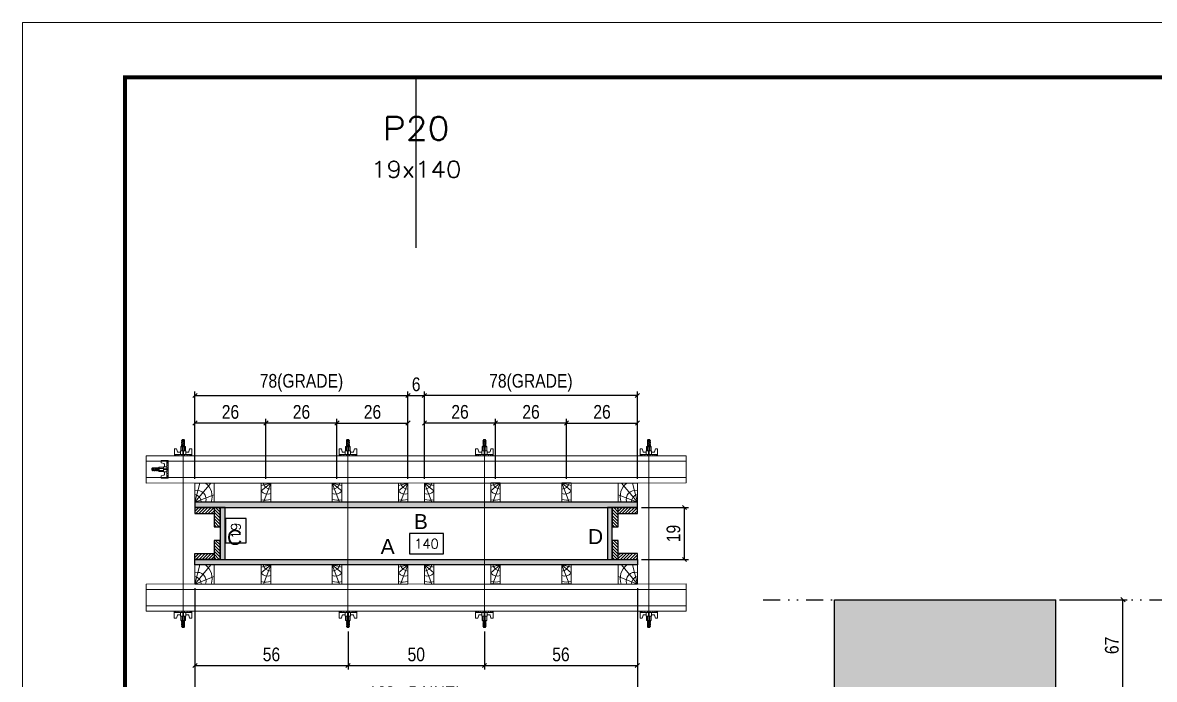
# Model space of a CAD drawing. Extents: x 14400 to 24104, y -21631 to 6985.
# Drawn here: x 16012 to 16841, y -388 to 93 of the extents above; entities that cross this region are included whole.
import ezdxf
from ezdxf.enums import TextEntityAlignment as Align

# ---------------------------------------------------------------- set-up
doc = ezdxf.new("R2010")
doc.units = 0
for name, pattern in [('DASHED', [0.75, 0.5, -0.25]), ('DIVIDE2', [0.625, 0.25, -0.125, 0, -0.125, 0, -0.125]), ('HIDDEN', [0.375, 0.25, -0.125])]:
    doc.linetypes.add(name, pattern=pattern)
for name, color, linetype in [('CHAPA', 1, 'Continuous'), ('COTA', 241, 'Continuous'), ('MEIO_PONT', 93, 'Continuous'), ('Nível', 160, 'Continuous'), ('SARRAFO', 251, 'Continuous'), ('Texto de Titulo', 7, 'Continuous'), ('Texto Qtd Sarr', 242, 'Continuous'), ('TEXTO_GERAL', 7, 'Continuous')]:
    doc.layers.add(name, color=color, linetype=linetype)
for name, color, linetype, lineweight in [('Folhas', 255, 'Continuous', 9), ('Hachura', 251, 'Continuous', 9), ('Madeira', 126, 'Continuous', 18), ('Perfil Metálico', 224, 'Continuous', 18), ('SARRAFO DE PRESSAO', 251, 'DASHED', 9), ('Texto Seção', 7, 'Continuous', 15)]:
    doc.layers.add(name, color=color, linetype=linetype, lineweight=lineweight)
doc.styles.add('ARIAL', font='arial.ttf')
doc.styles.add('COTA TECNICA', font='techl___.ttf', dxfattribs={"height": 10})
doc.styles.add('COTA TECNICA 2X', font='techl___.ttf', dxfattribs={"height": 10})
doc.styles.add('ROMANS', font='romans.shx')
doc.dimstyles.new('PAINEL', dxfattribs={"dimtxt": 10, "dimasz": 3, "dimexe": 3, "dimexo": 3, "dimgap": 3, "dimtad": 1, "dimdec": 1, "dimzin": 12, "dimdsep": 46, "dimtxsty": 'COTA TECNICA', "dimblk1": 'OBLIQUE', "dimblk2": 'OBLIQUE', "dimsah": 1, "dimcen": 0.9, "dimclrd": 4, "dimclre": 4, "dimclrt": 240, "dimadec": 1, "dimazin": 3, "dimtfac": 1, "dimtdec": 1, "dimtmove": 0, "dimatfit": 3, "dimfxl": 1, "dimtolj": 1, "dimtzin": 12, "dimarcsym": 0})
doc.dimstyles.new('SECAO PILAR', dxfattribs={"dimtxt": 10, "dimasz": 3, "dimexe": 3, "dimexo": 3, "dimgap": 3, "dimtad": 1, "dimdec": 1, "dimlfac": 0.5, "dimzin": 12, "dimdsep": 46, "dimtxsty": 'COTA TECNICA 2X', "dimblk1": 'OBLIQUE', "dimblk2": 'OBLIQUE', "dimsah": 1, "dimcen": 0.9, "dimclrd": 256, "dimclre": 256, "dimclrt": 256, "dimadec": 1, "dimazin": 3, "dimtfac": 1, "dimtdec": 1, "dimtmove": 0, "dimatfit": 3, "dimfxl": 1, "dimtolj": 1, "dimtzin": 12, "dimarcsym": 0})
doc.dimstyles.new('SECÇÃO 2', dxfattribs={"dimtxt": 7, "dimasz": 6, "dimexe": 0.18, "dimexo": 2, "dimgap": -4, "dimtad": 3, "dimdec": 1, "dimlfac": 0.5, "dimzin": 12, "dimdsep": 46, "dimtxsty": 'ROMANS', "dimblk": 'ARCHTICK', "dimcen": 0.09, "dimse1": 1, "dimse2": 1, "dimsd1": 1, "dimsd2": 1, "dimclrd": 180, "dimclre": 5, "dimclrt": 1, "dimadec": 0, "dimazin": 3, "dimtfac": 1, "dimtdec": 1, "dimtofl": 0, "dimtmove": 0, "dimatfit": 3, "dimldrblk": 'ARCHTICK', "dimfxl": 1, "dimtolj": 1, "dimtzin": 0, "dimarcsym": 0})
pattern_1 = [(225, (7014.2353, -23191.3835), (1.12253202, -1.12253202), [])]

# ---------------------------------------------------------------- blocks, each defined once
blk = doc.blocks.new('9999999999')
at = {"layer": 'Folhas'}
blk.add_lwpolyline([(98138.98, 34190.21), (99623.98, 34190.21), (99623.98, 35240.21), (98138.98, 35240.21)], close=True, dxfattribs=at)
at = {"layer": 'Folhas', "color": 30, "const_width": 3}
blk.add_lwpolyline([(98213.98, 34230.21), (99583.98, 34230.21), (99583.98, 35200.21), (98213.98, 35200.21)], close=True, dxfattribs=at)
blk = doc.blocks.new('*D1162')
at = {"layer": 'COTA', "color": 180, "lineweight": -2, "transparency": 16777216}
for p, q in [((16175.6, -269.9), (16160.6, -269.9)), ((16160.6, -269.9), (16160.6, -287.9)), ((16175.6, -287.9), (16175.6, -269.9)), ((16160.6, -287.9), (16175.6, -287.9))]:
    blk.add_line(p, q, dxfattribs=at)
at = {"layer": 'Defpoints', "color": 0, "transparency": 16777216}
for p in [(16177.51, -261.98), (16177.51, -299.98), (16179.6, -299.98)]:
    blk.add_point(p, dxfattribs=at)
at = {"layer": 'COTA', "color": 1, "transparency": 16777216, "insert": (16168.1, -278.9), "char_height": 7, "attachment_point": 5, "rotation": 90, "style": 'ROMANS'}
blk.add_mtext('\\A1;19', dxfattribs=at)
blk = doc.blocks.new('_ArchTick')
at = {"color": 0, "linetype": 'ByBlock', "const_width": 0.15}
blk.add_lwpolyline([(-0.5, -0.5), (0.5, 0.5)], dxfattribs=at)
blk = doc.blocks.new('*D1163')
at = {"layer": 'COTA', "color": 180, "lineweight": -2, "transparency": 16777216}
for p, q in [((16320.24, -280.98), (16295.24, -280.98)), ((16295.24, -280.98), (16295.24, -295.98)), ((16320.24, -295.98), (16320.24, -280.98)), ((16295.24, -295.98), (16320.24, -295.98))]:
    blk.add_line(p, q, dxfattribs=at)
at = {"layer": 'Defpoints', "color": 0, "transparency": 16777216}
for p in [(16160.19, -299.98), (16440.19, -299.98), (16440.19, -299.98)]:
    blk.add_point(p, dxfattribs=at)
at = {"layer": 'COTA', "color": 1, "transparency": 16777216, "insert": (16307.74, -288.48), "char_height": 7, "attachment_point": 5, "style": 'ROMANS'}
blk.add_mtext('\\A1;140', dxfattribs=at)
blk = doc.blocks.new('_Oblique')
at = {"color": 0, "linetype": 'ByBlock', "lineweight": -2}
blk.add_line((-0.5, -0.5), (0.5, 0.5), dxfattribs=at)
blk = doc.blocks.new('*D1164')
at = {"layer": 'COTA', "lineweight": -2, "transparency": 16777216}
for p, q in [((16138.19, -320.97), (16138.19, -409.14)), ((16462.19, -320.93), (16462.19, -409.14)), ((16138.19, -406.14), (16462.19, -406.14))]:
    blk.add_line(p, q, dxfattribs=at)
at = {"layer": 'Defpoints', "color": 0, "transparency": 16777216}
for p in [(16138.19, -317.97), (16462.19, -317.93), (16462.19, -406.14)]:
    blk.add_point(p, dxfattribs=at)
at = {"layer": 'COTA', "lineweight": -2, "transparency": 16777216, "xscale": 3, "yscale": 3, "zscale": 3, "rotation": 180}
blk.add_blockref('_Oblique', (16138.19, -406.14), dxfattribs=at)
at = {"layer": 'COTA', "lineweight": -2, "transparency": 16777216, "xscale": 3, "yscale": 3, "zscale": 3}
blk.add_blockref('_Oblique', (16462.19, -406.14), dxfattribs=at)
at = {"layer": 'COTA', "transparency": 16777216, "insert": (16300.19, -398.03), "char_height": 10, "attachment_point": 5, "style": 'COTA TECNICA 2X'}
blk.add_mtext('\\A1;162 - PAINEL', dxfattribs=at)
blk = doc.blocks.new('*D1165')
at = {"layer": 'COTA', "lineweight": -2, "transparency": 16777216}
for p, q in [((16138.19, -320.98), (16138.19, -380.71)), ((16250.26, -352.75), (16250.26, -380.71)), ((16138.19, -377.71), (16250.26, -377.71))]:
    blk.add_line(p, q, dxfattribs=at)
at = {"layer": 'Defpoints', "color": 0, "transparency": 16777216}
for p in [(16138.19, -317.98), (16250.26, -349.75), (16250.26, -377.71)]:
    blk.add_point(p, dxfattribs=at)
at = {"layer": 'COTA', "lineweight": -2, "transparency": 16777216, "xscale": 3, "yscale": 3, "zscale": 3, "rotation": 180}
blk.add_blockref('_Oblique', (16138.19, -377.71), dxfattribs=at)
at = {"layer": 'COTA', "lineweight": -2, "transparency": 16777216, "xscale": 3, "yscale": 3, "zscale": 3}
blk.add_blockref('_Oblique', (16250.26, -377.71), dxfattribs=at)
at = {"layer": 'COTA', "transparency": 16777216, "insert": (16194.22, -369.6), "char_height": 10, "attachment_point": 5, "style": 'COTA TECNICA 2X'}
blk.add_mtext('\\A1;56', dxfattribs=at)
blk = doc.blocks.new('*D1166')
at = {"layer": 'COTA', "lineweight": -2, "transparency": 16777216}
for p, q in [((16462.19, -320.98), (16462.19, -380.71)), ((16350.26, -352.75), (16350.26, -380.71)), ((16350.26, -377.71), (16462.19, -377.71))]:
    blk.add_line(p, q, dxfattribs=at)
at = {"layer": 'Defpoints', "color": 0, "transparency": 16777216}
for p in [(16462.19, -317.98), (16350.26, -349.75), (16462.19, -377.71)]:
    blk.add_point(p, dxfattribs=at)
at = {"layer": 'COTA', "lineweight": -2, "transparency": 16777216, "xscale": 3, "yscale": 3, "zscale": 3, "rotation": 180}
blk.add_blockref('_Oblique', (16350.26, -377.71), dxfattribs=at)
at = {"layer": 'COTA', "lineweight": -2, "transparency": 16777216, "xscale": 3, "yscale": 3, "zscale": 3}
blk.add_blockref('_Oblique', (16462.19, -377.71), dxfattribs=at)
at = {"layer": 'COTA', "transparency": 16777216, "insert": (16406.22, -369.6), "char_height": 10, "attachment_point": 5, "style": 'COTA TECNICA 2X'}
blk.add_mtext('\\A1;56', dxfattribs=at)
blk = doc.blocks.new('C')
at = {"layer": 'Hachura', "color": 0}
for p, q in [((0, 3.22), (0, -3.22)), ((0.45, 3.22), (0, 3.22)), ((0.46, 3.16), (0, 3.16)), ((0.46, 3.05), (0, 3.05)), ((0.46, 2.88), (0, 2.88)), ((0, 2.75), (0, -1.16)), ((0.46, 2.65), (0, 2.65)), ((0.46, 2.23), (0, 2.23)), ((0.46, 1.51), (0, 1.51)), ((0.39, 0.49), (0.17, 0.49)), ((0.45, -3.23), (0.45, 3.22)), ((0.45, 3.22), (2.58, 3.22)), ((1.74, 0.97), (0.45, 0.97)), ((1.45, 0.1), (0.45, 0.1)), ((1.35, 1.94), (1.35, 0.96)), ((2.58, 2.39), (1.47, 2.09)), ((1.74, -0.97), (1.74, 0.97)), ((1.74, 0.97), (1.74, 0.84)), ((1.74, 0.97), (1.74, 0.84)), ((1.74, 0.84), (3.35, 0.84)), ((3.35, 0.45), (1.74, 0.45)), ((2.58, 3.22), (2.58, 2.39)), ((3.32, 0.84), (3.32, -0.84)), ((3.35, 0.84), (3.35, -0.84)), ((3.68, 0.45), (3.35, 0.45)), ((3.84, -0.52), (3.35, 0.45)), ((3.35, 0.06), (3.67, -0.57)), ((3.68, 0.45), (4.16, -0.52)), ((3.72, 0.5), (4.25, -0.57)), ((4.37, -0.55), (3.83, 0.53)), ((4.15, 0.45), (3.93, 0.45)), ((4.42, -0.52), (3.93, 0.45)), ((4.15, 0.45), (4.26, 0.45)), ((4.26, 0.45), (4.74, -0.52)), ((4.3, 0.5), (4.83, -0.57)), ((4.95, -0.55), (4.41, 0.53)), ((4.51, 0.45), (4.84, 0.45)), ((5, -0.52), (4.51, 0.45)), ((4.84, 0.45), (5.32, -0.52)), ((4.88, 0.5), (5.41, -0.57)), ((5.53, -0.55), (4.99, 0.53)), ((5.58, -0.52), (5.09, 0.45)), ((5.42, 0.45), (5.09, 0.45)), ((5.58, -0.52), (5.09, 0.45)), ((5.42, 0.45), (5.74, -0.19)), ((5.46, 0.5), (5.74, -0.07)), ((5.74, 0.19), (5.57, 0.53)), ((5.74, 0.32), (5.68, 0.45)), ((5.68, 0.45), (5.74, 0.45)), ((5.74, 0.45), (5.9, 0.29)), ((5.74, 0.45), (5.74, -0.52)), ((5.9, -0.36), (5.9, 0.29)), ((0.45, 0), (0, 0)), ((0.46, -1.52), (0, -1.52)), ((0.46, -2.23), (0, -2.23)), ((0.46, -2.65), (0, -2.65)), ((0.46, -2.88), (0, -2.88)), ((0.46, -3.05), (0, -3.05)), ((0.46, -3.16), (0, -3.16)), ((0, -3.22), (2.57, -3.22)), ((0.08, -0.48), (0.29, -0.48)), ((0.29, -0.48), (0.4, -0.48)), ((0.45, 0), (0.45, -0.97)), ((0.45, -0.16), (1.45, -0.16)), ((0.45, -0.65), (0.45, -0.32)), ((0.45, -3.23), (0.45, -0.65)), ((0.45, -0.97), (1.74, -0.97)), ((1.35, -1.94), (1.35, -0.97)), ((2.58, -2.39), (1.47, -2.1)), ((3.35, -0.32), (1.74, -0.32)), ((3.35, -0.84), (1.74, -0.84)), ((2.58, -3.23), (2.58, -2.39)), ((3.35, -0.07), (3.58, -0.52)), ((3.35, -0.52), (3.58, -0.52)), ((3.84, -0.52), (4.16, -0.52)), ((4.42, -0.52), (4.74, -0.52)), ((4.63, -0.52), (4.74, -0.52)), ((5, -0.52), (5.32, -0.52)), ((5.58, -0.52), (5.74, -0.52)), ((5.74, -0.52), (5.9, -0.36)), ((5.74, -0.52), (5.74, -0.52))]:
    blk.add_line(p, q, dxfattribs=at)
for centre, radius, start, end in [((1.52, 1.94), 0.161, 104.7436, 180), ((1.44, -0.03), 0.129, 272.695, 87.305), ((3.81, 0.39), 0.143, 25.5688, 154.4312), ((4.39, 0.39), 0.143, 25.5688, 154.4312), ((4.97, 0.39), 0.143, 25.5688, 154.4312), ((5.55, 0.39), 0.143, 25.5688, 154.4312), ((0.17, -0.37), 0.174, 221.744, 317.8592), ((1.52, -1.94), 0.161, 180, 255.2564), ((3.71, -0.4), 0.174, 222.1408, 318.256), ((4.29, -0.4), 0.174, 222.1408, 318.256), ((4.87, -0.4), 0.174, 222.1408, 318.256), ((5.45, -0.4), 0.174, 222.1408, 318.256), ((5.61, -0.4), 0.174, 317.8592, 318.256)]:
    blk.add_arc(centre, radius, start, end, dxfattribs=at)
blk = doc.blocks.new('*D1167')
at = {"layer": 'COTA', "lineweight": -2, "transparency": 16777216}
for p, q in [((16250.26, -352.75), (16250.26, -380.71)), ((16350.26, -352.75), (16350.26, -380.71)), ((16250.26, -377.71), (16350.26, -377.71))]:
    blk.add_line(p, q, dxfattribs=at)
at = {"layer": 'Defpoints', "color": 0, "transparency": 16777216}
for p in [(16250.26, -349.75), (16350.26, -349.75), (16350.26, -377.71)]:
    blk.add_point(p, dxfattribs=at)
at = {"layer": 'COTA', "lineweight": -2, "transparency": 16777216, "xscale": 3, "yscale": 3, "zscale": 3, "rotation": 180}
blk.add_blockref('_Oblique', (16250.26, -377.71), dxfattribs=at)
at = {"layer": 'COTA', "lineweight": -2, "transparency": 16777216, "xscale": 3, "yscale": 3, "zscale": 3}
blk.add_blockref('_Oblique', (16350.26, -377.71), dxfattribs=at)
at = {"layer": 'COTA', "transparency": 16777216, "insert": (16300.26, -369.6), "char_height": 10, "attachment_point": 5, "style": 'COTA TECNICA 2X'}
blk.add_mtext('\\A1;50', dxfattribs=at)
blk = doc.blocks.new('*D1168')
at = {"layer": 'COTA', "lineweight": -2, "transparency": 16777216}
for p, q in [((16306.19, -240.98), (16306.19, -176.85)), ((16462.18, -179.85), (16306.19, -179.85)), ((16462.18, -240.98), (16462.18, -176.85))]:
    blk.add_line(p, q, dxfattribs=at)
at = {"layer": 'Defpoints', "color": 0, "transparency": 16777216}
for p in [(16306.19, -179.85), (16306.19, -243.98), (16462.18, -243.98)]:
    blk.add_point(p, dxfattribs=at)
at = {"layer": 'COTA', "lineweight": -2, "transparency": 16777216, "xscale": 3, "yscale": 3, "zscale": 3, "rotation": 180}
blk.add_blockref('_Oblique', (16306.19, -179.85), dxfattribs=at)
at = {"layer": 'COTA', "lineweight": -2, "transparency": 16777216, "xscale": 3, "yscale": 3, "zscale": 3}
blk.add_blockref('_Oblique', (16462.18, -179.85), dxfattribs=at)
at = {"layer": 'COTA', "transparency": 16777216, "insert": (16384.19, -170.63), "char_height": 10, "attachment_point": 5, "style": 'COTA TECNICA 2X'}
blk.add_mtext('\\A1;78(GRADE)', dxfattribs=at)
blk = doc.blocks.new('*D1169')
at = {"layer": 'COTA', "lineweight": -2, "transparency": 16777216}
for p, q in [((16465.19, -261.98), (16499.74, -261.98)), ((16496.74, -299.98), (16496.74, -261.98)), ((16465.19, -299.98), (16499.74, -299.98))]:
    blk.add_line(p, q, dxfattribs=at)
at = {"layer": 'Defpoints', "color": 0, "transparency": 16777216}
for p in [(16462.19, -261.98), (16496.74, -261.98), (16462.19, -299.98)]:
    blk.add_point(p, dxfattribs=at)
at = {"layer": 'COTA', "lineweight": -2, "transparency": 16777216, "xscale": 3, "yscale": 3, "zscale": 3}
for p, rotation in [((16496.74, -261.98), 90), ((16496.74, -299.98), 270)]:
    blk.add_blockref('_Oblique', p, dxfattribs=dict(at, rotation=rotation))
at = {"layer": 'COTA', "transparency": 16777216, "insert": (16488.65, -280.98), "char_height": 10, "attachment_point": 5, "rotation": 90, "style": 'COTA TECNICA 2X'}
blk.add_mtext('\\A1;19', dxfattribs=at)
blk = doc.blocks.new('PONTALETE')
at = {"layer": 'Madeira'}
for q in [(2.71, 7), (7, 5.76), (7, 1.74)]:
    blk.add_line((0, 0), q, dxfattribs=at)
blk.add_lwpolyline([(0, 0), (7, 0), (7, 7), (0, 7)], close=True, dxfattribs=at)
for centre, radius, start, end in [((2.04, 0.06), 6.23, 37.2818, 109.0913), ((1.09, 0.9), 3.19, 343.603, 109.9847), ((-0.21, -0.78), 3.09, 14.6322, 86.0383)]:
    blk.add_arc(centre, radius, start, end, dxfattribs=at)
blk = doc.blocks.new('titulo1')
at = {"layer": 'Defpoints', "color": 252, "linetype": 'HIDDEN', "ltscale": 2}
blk.add_line((0, 0), (0, 125), dxfattribs=at)
at = {"layer": 'Defpoints', "style": 'ROMANS', "oblique": 15}
blk.add_attdef('FOLHA', text='', height=10, dxfattribs=at).set_placement((0, 15.58), align=Align.MIDDLE_CENTER)
at = {"layer": 'Texto Qtd Sarr', "color": 3, "style": 'ROMANS', "oblique": 15}
for tag, height, p in [('TITULO', 17, (0, 71.45)), ('SEÇÃO', 12, (0, 41.55))]:
    blk.add_attdef(tag, text='', height=height, dxfattribs=at).set_placement(p, align=Align.MIDDLE_CENTER)
blk = doc.blocks.new('MEIO PONTALETE')
at = {"layer": 'Madeira'}
for q in [(2.71, 7), (3.5, 2.88), (3.5, 0.87)]:
    blk.add_line((0, 0), q, dxfattribs=at)
blk.add_lwpolyline([(0, 0), (3.5, 0), (3.5, 7), (0, 7)], close=True, dxfattribs=at)
for centre, radius, start, end in [((2.04, 0.06), 6.23, 76.4499, 109.0913), ((1.09, 0.9), 3.19, 40.9063, 109.9847), ((-0.21, -0.78), 3.09, 14.6322, 86.0383)]:
    blk.add_arc(centre, radius, start, end, dxfattribs=at)
blk = doc.blocks.new('*D1170')
at = {"layer": 'COTA', "lineweight": -2, "transparency": 16777216}
for p, q in [((16190.19, -240.98), (16190.19, -197.05)), ((16242.19, -240.98), (16242.19, -197.05)), ((16242.19, -200.05), (16190.19, -200.05))]:
    blk.add_line(p, q, dxfattribs=at)
at = {"layer": 'Defpoints', "color": 0, "transparency": 16777216}
for p in [(16190.19, -200.05), (16190.19, -243.98), (16242.19, -243.98)]:
    blk.add_point(p, dxfattribs=at)
at = {"layer": 'COTA', "lineweight": -2, "transparency": 16777216, "xscale": 3, "yscale": 3, "zscale": 3, "rotation": 180}
blk.add_blockref('_Oblique', (16190.19, -200.05), dxfattribs=at)
at = {"layer": 'COTA', "lineweight": -2, "transparency": 16777216, "xscale": 3, "yscale": 3, "zscale": 3}
blk.add_blockref('_Oblique', (16242.19, -200.05), dxfattribs=at)
at = {"layer": 'COTA', "transparency": 16777216, "insert": (16216.19, -191.95), "char_height": 10, "attachment_point": 5, "style": 'COTA TECNICA 2X'}
blk.add_mtext('\\A1;26', dxfattribs=at)
blk = doc.blocks.new('*D1171')
at = {"layer": 'COTA', "lineweight": -2, "transparency": 16777216}
for p, q in [((16138.19, -240.98), (16138.19, -197.05)), ((16190.19, -240.98), (16190.19, -197.05)), ((16190.19, -200.05), (16138.19, -200.05))]:
    blk.add_line(p, q, dxfattribs=at)
at = {"layer": 'Defpoints', "color": 0, "transparency": 16777216}
for p in [(16138.19, -200.05), (16138.19, -243.98), (16190.19, -243.98)]:
    blk.add_point(p, dxfattribs=at)
at = {"layer": 'COTA', "lineweight": -2, "transparency": 16777216, "xscale": 3, "yscale": 3, "zscale": 3, "rotation": 180}
blk.add_blockref('_Oblique', (16138.19, -200.05), dxfattribs=at)
at = {"layer": 'COTA', "lineweight": -2, "transparency": 16777216, "xscale": 3, "yscale": 3, "zscale": 3}
blk.add_blockref('_Oblique', (16190.19, -200.05), dxfattribs=at)
at = {"layer": 'COTA', "transparency": 16777216, "insert": (16164.19, -191.95), "char_height": 10, "attachment_point": 5, "style": 'COTA TECNICA 2X'}
blk.add_mtext('\\A1;26', dxfattribs=at)
blk = doc.blocks.new('*D1172')
at = {"layer": 'COTA', "lineweight": -2, "transparency": 16777216}
for p, q in [((16138.19, -240.98), (16138.19, -176.85)), ((16138.19, -179.85), (16294.19, -179.85)), ((16294.19, -240.98), (16294.19, -176.85))]:
    blk.add_line(p, q, dxfattribs=at)
at = {"layer": 'Defpoints', "color": 0, "transparency": 16777216}
for p in [(16294.19, -179.85), (16138.19, -243.98), (16294.19, -243.98)]:
    blk.add_point(p, dxfattribs=at)
at = {"layer": 'COTA', "lineweight": -2, "transparency": 16777216, "xscale": 3, "yscale": 3, "zscale": 3, "rotation": 180}
blk.add_blockref('_Oblique', (16138.19, -179.85), dxfattribs=at)
at = {"layer": 'COTA', "lineweight": -2, "transparency": 16777216, "xscale": 3, "yscale": 3, "zscale": 3}
blk.add_blockref('_Oblique', (16294.19, -179.85), dxfattribs=at)
at = {"layer": 'COTA', "transparency": 16777216, "insert": (16216.19, -170.63), "char_height": 10, "attachment_point": 5, "style": 'COTA TECNICA 2X'}
blk.add_mtext('\\A1;78(GRADE)', dxfattribs=at)
blk = doc.blocks.new('*D1175')
at = {"layer": 'COTA', "lineweight": -2, "transparency": 16777216}
for p, q in [((16294.19, -240.98), (16294.19, -176.85)), ((16294.19, -179.85), (16306.19, -179.85)), ((16306.19, -241), (16306.19, -176.85))]:
    blk.add_line(p, q, dxfattribs=at)
at = {"layer": 'Defpoints', "color": 0, "transparency": 16777216}
for p in [(16306.19, -179.85), (16294.19, -243.98), (16306.19, -244)]:
    blk.add_point(p, dxfattribs=at)
at = {"layer": 'COTA', "lineweight": -2, "transparency": 16777216, "xscale": 3, "yscale": 3, "zscale": 3, "rotation": 180}
blk.add_blockref('_Oblique', (16294.19, -179.85), dxfattribs=at)
at = {"layer": 'COTA', "lineweight": -2, "transparency": 16777216, "xscale": 3, "yscale": 3, "zscale": 3}
blk.add_blockref('_Oblique', (16306.19, -179.85), dxfattribs=at)
at = {"layer": 'COTA', "transparency": 16777216, "insert": (16300.19, -171.75), "char_height": 10, "attachment_point": 5, "style": 'COTA TECNICA 2X'}
blk.add_mtext('\\A1;6', dxfattribs=at)
blk = doc.blocks.new('*D1176')
at = {"layer": 'COTA', "lineweight": -2, "transparency": 16777216}
for p, q in [((16242.19, -240.98), (16242.19, -197.05)), ((16294.19, -241.01), (16294.19, -197.05)), ((16242.19, -200.05), (16294.19, -200.05))]:
    blk.add_line(p, q, dxfattribs=at)
at = {"layer": 'Defpoints', "color": 0, "transparency": 16777216}
for p in [(16294.19, -200.05), (16242.19, -243.98), (16294.19, -244.01)]:
    blk.add_point(p, dxfattribs=at)
at = {"layer": 'COTA', "lineweight": -2, "transparency": 16777216, "xscale": 3, "yscale": 3, "zscale": 3, "rotation": 180}
blk.add_blockref('_Oblique', (16242.19, -200.05), dxfattribs=at)
at = {"layer": 'COTA', "lineweight": -2, "transparency": 16777216, "xscale": 3, "yscale": 3, "zscale": 3}
blk.add_blockref('_Oblique', (16294.19, -200.05), dxfattribs=at)
at = {"layer": 'COTA', "transparency": 16777216, "insert": (16268.19, -191.95), "char_height": 10, "attachment_point": 5, "style": 'COTA TECNICA 2X'}
blk.add_mtext('\\A1;26', dxfattribs=at)
blk = doc.blocks.new('*D1173')
at = {"layer": 'COTA', "lineweight": -2, "transparency": 16777216}
for p, q in [((16358.3, -240.95), (16358.3, -197.02)), ((16410.3, -240.95), (16410.3, -197.02)), ((16410.3, -200.02), (16358.3, -200.02))]:
    blk.add_line(p, q, dxfattribs=at)
at = {"layer": 'Defpoints', "color": 0, "transparency": 16777216}
for p in [(16358.3, -200.02), (16358.3, -243.95), (16410.3, -243.95)]:
    blk.add_point(p, dxfattribs=at)
at = {"layer": 'COTA', "lineweight": -2, "transparency": 16777216, "xscale": 3, "yscale": 3, "zscale": 3, "rotation": 180}
blk.add_blockref('_Oblique', (16358.3, -200.02), dxfattribs=at)
at = {"layer": 'COTA', "lineweight": -2, "transparency": 16777216, "xscale": 3, "yscale": 3, "zscale": 3}
blk.add_blockref('_Oblique', (16410.3, -200.02), dxfattribs=at)
at = {"layer": 'COTA', "transparency": 16777216, "insert": (16384.3, -191.92), "char_height": 10, "attachment_point": 5, "style": 'COTA TECNICA 2X'}
blk.add_mtext('\\A1;26', dxfattribs=at)
blk = doc.blocks.new('*D1174')
at = {"layer": 'COTA', "lineweight": -2, "transparency": 16777216}
for p, q in [((16306.3, -240.95), (16306.3, -197.02)), ((16358.3, -240.95), (16358.3, -197.02)), ((16358.3, -200.02), (16306.3, -200.02))]:
    blk.add_line(p, q, dxfattribs=at)
at = {"layer": 'Defpoints', "color": 0, "transparency": 16777216}
for p in [(16306.3, -200.02), (16306.3, -243.95), (16358.3, -243.95)]:
    blk.add_point(p, dxfattribs=at)
at = {"layer": 'COTA', "lineweight": -2, "transparency": 16777216, "xscale": 3, "yscale": 3, "zscale": 3, "rotation": 180}
blk.add_blockref('_Oblique', (16306.3, -200.02), dxfattribs=at)
at = {"layer": 'COTA', "lineweight": -2, "transparency": 16777216, "xscale": 3, "yscale": 3, "zscale": 3}
blk.add_blockref('_Oblique', (16358.3, -200.02), dxfattribs=at)
at = {"layer": 'COTA', "transparency": 16777216, "insert": (16332.3, -191.92), "char_height": 10, "attachment_point": 5, "style": 'COTA TECNICA 2X'}
blk.add_mtext('\\A1;26', dxfattribs=at)
blk = doc.blocks.new('*D1177')
at = {"layer": 'COTA', "lineweight": -2, "transparency": 16777216}
for p, q in [((16410.3, -240.95), (16410.3, -197.02)), ((16462.3, -240.98), (16462.3, -197.02)), ((16410.3, -200.02), (16462.3, -200.02))]:
    blk.add_line(p, q, dxfattribs=at)
at = {"layer": 'Defpoints', "color": 0, "transparency": 16777216}
for p in [(16462.3, -200.02), (16410.3, -243.95), (16462.3, -243.98)]:
    blk.add_point(p, dxfattribs=at)
at = {"layer": 'COTA', "lineweight": -2, "transparency": 16777216, "xscale": 3, "yscale": 3, "zscale": 3, "rotation": 180}
blk.add_blockref('_Oblique', (16410.3, -200.02), dxfattribs=at)
at = {"layer": 'COTA', "lineweight": -2, "transparency": 16777216, "xscale": 3, "yscale": 3, "zscale": 3}
blk.add_blockref('_Oblique', (16462.3, -200.02), dxfattribs=at)
at = {"layer": 'COTA', "transparency": 16777216, "insert": (16436.3, -191.92), "char_height": 10, "attachment_point": 5, "style": 'COTA TECNICA 2X'}
blk.add_mtext('\\A1;26', dxfattribs=at)
blk = doc.blocks.new('*D2052')
at = {"layer": 'COTA', "color": 4, "lineweight": -2, "transparency": 16777216}
for p, q in [((16771.46, -329.44), (16820.82, -329.44)), ((16817.82, -396.44), (16817.82, -329.44)), ((16771.46, -396.44), (16820.82, -396.44))]:
    blk.add_line(p, q, dxfattribs=at)
at = {"layer": 'Defpoints', "color": 0, "transparency": 16777216}
for p in [(16768.46, -329.44), (16817.82, -329.44), (16768.46, -396.44)]:
    blk.add_point(p, dxfattribs=at)
at = {"layer": 'COTA', "color": 4, "lineweight": -2, "transparency": 16777216, "xscale": 3, "yscale": 3, "zscale": 3}
for p, rotation in [((16817.82, -329.44), 90), ((16817.82, -396.44), 270)]:
    blk.add_blockref('_Oblique', p, dxfattribs=dict(at, rotation=rotation))
at = {"layer": 'COTA', "color": 240, "transparency": 16777216, "insert": (16809.72, -362.94), "char_height": 10, "attachment_point": 5, "rotation": 90, "style": 'COTA TECNICA'}
blk.add_mtext('\\A1;67', dxfattribs=at)

msp = doc.modelspace()

# ---------------------------------------------------------------- hatches: boundary and pattern name
at = {"layer": 'COTA'}
h = msp.add_hatch(dxfattribs=at)
h.set_pattern_fill('AR-CONC', color=256, scale=0.03)
h.set_pattern_definition([(50, (1598.5, 0), (5.4655401, -0.4781726), [0.5715, -6.2865]), (355, (1598.5, 0), (-1.0573026, 5.7317054), [0.4572, -5.0292175]), (100.451445, (1598.9555, -0.04), (4.4082374, 5.2535326), [0.4857003, -5.3427073]), (46.1842, (1598.5, 1.524), (8.1323712, -1.2612698), [0.85725, -9.42975]), (96.63556, (1599.178, 1.419), (7.122124, 7.4227837), [0.7285507, -8.0140682]), (351.18415, (1598.5, 1.524), (7.122124, 7.4227837), [0.685799, -7.543792]), (21, (1599.262, 1.143), (4.5484317, -3.067956), [0.5715, -6.2865]), (326, (1599.262, 1.143), (1.8540609, 5.525639), [0.4572, -5.0292]), (71.451445, (1599.641, 0.8873), (6.4024926, 2.457683), [0.4857003, -5.3426981]), (37.5, (1598.5, 0), (0.0926581, 2.53665117), [0, -4.96824, 0, -5.1054, 0, -5.04825]), (7.5, (1598.5, 0), (2.00458988, 3.00541724), [0, -2.91084, 0, -4.85394, 0, -1.92405]), (327.5, (1596.8007, 0), (4.06771786, -0.17186232), [0, -1.905, 0, -5.9436, 0, -7.8867]), (317.5, (1596.0387, 0), (4.4438754, 0.7627947), [0, -2.4765, 0, -3.94716, 0, -5.6007])])
h.paths.add_polyline_path([(16768.46, -329.44), (16606.46, -329.44), (16606.46, -396.44), (16768.46, -396.44)])
at = {"layer": 'Hachura'}
h = msp.add_hatch(color=256, dxfattribs=at)
h.dxf.hatch_style = 1
h.paths.add_polyline_path([(16462.19, -261.98), (16462.19, -257.98), (16138.19, -257.98), (16138.19, -261.98)])
h = msp.add_hatch(dxfattribs=at)
h.set_pattern_fill('ANSI31', color=256, scale=0.5, angle=180, style=0)
h.set_pattern_definition(pattern_1)
h.paths.add_polyline_path([(16152.19, -261.98), (16152.19, -266.38), (16138.19, -266.38), (16138.19, -261.98)])
h = msp.add_hatch(dxfattribs=at)
h.set_pattern_fill('ANSI31', color=256, scale=0.5, angle=270, style=0)
h.set_pattern_definition([(315, (39047.9953, -9764.9272), (1.12253202, 1.12253202), [])])
h.paths.add_polyline_path([(16156.59, -275.98), (16152.19, -275.98), (16152.19, -261.98), (16156.59, -261.98)])
h = msp.add_hatch(color=256, dxfattribs=at)
h.dxf.hatch_style = 1
h.paths.add_polyline_path([(16156.59, -299.98), (16160.19, -299.98), (16160.19, -261.98), (16156.59, -261.98)])
h = msp.add_hatch(color=256, dxfattribs=at)
h.dxf.hatch_style = 1
h.paths.add_polyline_path([(16440.19, -299.98), (16443.79, -299.98), (16443.79, -261.98), (16440.19, -261.98)])
h = msp.add_hatch(dxfattribs=at)
h.set_pattern_fill('ANSI31', color=256, scale=0.5, angle=270, style=0)
h.set_pattern_definition([(315, (39339.5953, -9764.9272), (1.12253202, 1.12253202), [])])
h.paths.add_polyline_path([(16448.19, -275.98), (16443.79, -275.98), (16443.79, -261.98), (16448.19, -261.98)])
h = msp.add_hatch(dxfattribs=at)
h.set_pattern_fill('ANSI31', color=256, scale=0.5, angle=180, style=0)
h.set_pattern_definition([(225, (7324.2353, -23191.3835), (1.12253202, -1.12253202), [])])
h.paths.add_polyline_path([(16462.19, -261.98), (16462.19, -266.38), (16448.19, -266.38), (16448.19, -261.98)])
h = msp.add_hatch(dxfattribs=at)
h.set_pattern_fill('ANSI31', color=256, scale=0.5, angle=270, style=0)
h.set_pattern_definition([(315, (39047.9953, -9788.9272), (1.12253202, 1.12253202), [])])
h.paths.add_polyline_path([(16156.59, -299.98), (16152.19, -299.98), (16152.19, -285.98), (16156.59, -285.98)])
h = msp.add_hatch(dxfattribs=at)
h.set_pattern_fill('ANSI31', color=256, scale=0.5, angle=270, style=0)
h.set_pattern_definition([(315, (39339.5953, -9788.9272), (1.12253202, 1.12253202), [])])
h.paths.add_polyline_path([(16448.19, -299.98), (16443.79, -299.98), (16443.79, -285.98), (16448.19, -285.98)])
h = msp.add_hatch(dxfattribs=at)
h.set_pattern_fill('ANSI31', color=256, scale=0.5, angle=180, style=0)
h.set_pattern_definition(pattern_1)
h.paths.add_polyline_path([(16152.19, -299.98), (16152.19, -295.58), (16138.19, -295.58), (16138.19, -299.98)])
h = msp.add_hatch(dxfattribs=at)
h.set_pattern_fill('ANSI31', color=256, scale=0.5, angle=180, style=0)
h.set_pattern_definition([(225, (6959.2353, -23191.3835), (1.12253202, -1.12253202), [])])
h.paths.add_polyline_path([(16448.19, -299.98), (16448.19, -295.58), (16462.19, -295.58), (16462.19, -299.98)])
h = msp.add_hatch(color=256, dxfattribs=at)
h.dxf.hatch_style = 1
h.paths.add_polyline_path([(16462.19, -299.98), (16462.19, -303.98), (16138.19, -303.98), (16138.19, -299.98)])

# ---------------------------------------------------------------- linework, layer by layer
at = {"layer": 'CHAPA'}
for points in [[(16462.19, -261.98), (16462.19, -257.98), (16138.19, -257.98), (16138.19, -261.98)], [(16156.59, -299.98), (16160.19, -299.98), (16160.19, -261.98), (16156.59, -261.98)], [(16440.19, -299.98), (16443.79, -299.98), (16443.79, -261.98), (16440.19, -261.98)], [(16462.19, -299.98), (16462.19, -303.98), (16138.19, -303.98), (16138.19, -299.98)]]:
    msp.add_lwpolyline(points, close=True, dxfattribs=at)
at = {"layer": 'COTA'}
for p, q in [((16606.46, -396.44), (16606.46, -329.44)), ((16606.46, -329.44), (16768.46, -329.44)), ((16768.46, -329.44), (16768.46, -396.44))]:
    msp.add_line(p, q, dxfattribs=at)
at = {"layer": 'Hachura'}
for p, q in [((16129.5, -348.75), (16129.5, -217)), ((16250.19, -348.75), (16250.19, -217)), ((16350.19, -348.75), (16350.19, -217)), ((16470.58, -348.75), (16470.58, -217))]:
    msp.add_line(p, q, dxfattribs=at)
at = {"layer": 'Madeira'}
for points in [[(16294.19, -257.98), (16294.19, -243.98), (16138.19, -243.98), (16138.19, -257.98)], [(16306.19, -257.98), (16306.19, -243.98), (16462.19, -243.98), (16462.19, -257.98)], [(16294.19, -317.98), (16294.19, -303.98), (16138.19, -303.98), (16138.19, -317.98)], [(16306.19, -317.98), (16306.19, -303.98), (16462.19, -303.98), (16462.19, -317.98)]]:
    msp.add_lwpolyline(points, close=True, dxfattribs=at)
at = {"layer": 'Nível', "color": 4, "linetype": 'DIVIDE2', "ltscale": 50}
msp.add_line((16554.28, -329.44), (17456.97, -329.44), dxfattribs=at)
at = {"layer": 'Perfil Metálico'}
for p, q in [((16497.91, -228.04), (16102.47, -228.04)), ((16497.91, -240.04), (16102.47, -240.04)), ((16497.91, -321.98), (16102.47, -321.98)), ((16497.91, -333.98), (16102.47, -333.98))]:
    msp.add_line(p, q, dxfattribs=at)
for points in [[(16497.91, -243.97), (16497.91, -223.97), (16102.47, -224.04), (16102.47, -244.04)], [(16102.47, -317.98), (16102.47, -337.98), (16497.91, -337.92), (16497.91, -317.92)]]:
    msp.add_lwpolyline(points, close=True, dxfattribs=at)
at = {"layer": 'SARRAFO'}
for points in [[(16152.19, -261.98), (16138.19, -261.98), (16138.19, -266.38), (16152.19, -266.38)], [(16448.19, -266.38), (16462.19, -266.38), (16462.19, -261.98), (16448.19, -261.98)], [(16152.19, -299.98), (16138.19, -299.98), (16138.19, -295.58), (16152.19, -295.58)], [(16448.19, -299.98), (16462.19, -299.98), (16462.19, -295.58), (16448.19, -295.58)]]:
    msp.add_lwpolyline(points, dxfattribs=at)
for points in [[(16152.19, -261.98), (16152.19, -275.98), (16156.59, -275.98), (16156.59, -261.98)], [(16443.79, -261.98), (16443.79, -275.98), (16448.19, -275.98), (16448.19, -261.98)], [(16152.19, -285.98), (16152.19, -299.98), (16156.59, -299.98), (16156.59, -285.98)], [(16443.79, -285.98), (16443.79, -299.98), (16448.19, -299.98), (16448.19, -285.98)]]:
    msp.add_lwpolyline(points, close=True, dxfattribs=at)

# ---------------------------------------------------------------- block references
at = {"layer": 'Hachura', "linetype": 'Continuous', "yscale": 2, "zscale": 2}
for p, xscale, rotation in [((16129.51, -224), -2, 270), ((16250.18, -224), 2, 90.00000000000001), ((16350.18, -224), 2, 90.00000000000001), ((16470.57, -224), 2, 90.00000000000001), ((16118.5, -233.97), 2, 180), ((16129.5, -337.95), 2, 270), ((16250.19, -337.95), -2, 90), ((16350.19, -337.95), -2, 90), ((16470.58, -337.95), -2, 90)]:
    msp.add_blockref('C', p, dxfattribs=dict(at, xscale=xscale, rotation=rotation))
at = {"layer": 'MEIO_PONT'}
for name, p, xscale, yscale, zscale, rotation in [('PONTALETE', (16138.19, -257.98), -2, 2, 2, 270), ('MEIO PONTALETE', (16193.69, -243.98), 1.999999997962732, 1.999999997962732, 1.999999997962732, 180), ('MEIO PONTALETE', (16238.69, -243.98), -1.999999997962732, 1.999999997962732, 1.999999997962732, 180), ('MEIO PONTALETE', (16294.19, -243.98), 1.999999997962732, 1.999999997962732, 1.999999997962732, 180), ('MEIO PONTALETE', (16306.19, -243.98), -1.999999997962732, 1.999999997962732, 1.999999997962732, 180), ('MEIO PONTALETE', (16361.8, -243.95), 1.999999997962732, 1.999999997962732, 1.999999997962732, 180), ('MEIO PONTALETE', (16406.8, -243.95), -1.999999997962732, 1.999999997962732, 1.999999997962732, 180), ('PONTALETE', (16462.19, -257.98), 2, 2, 2, 89.99999999999997), ('PONTALETE', (16138.19, -317.98), -2, 2, 2, 270), ('MEIO PONTALETE', (16193.69, -303.98), 1.999999997962732, 1.999999997962732, 1.999999997962732, 180), ('MEIO PONTALETE', (16238.69, -303.98), -1.999999997962732, 1.999999997962732, 1.999999997962732, 180), ('MEIO PONTALETE', (16294.19, -303.98), 1.999999997962732, 1.999999997962732, 1.999999997962732, 180), ('MEIO PONTALETE', (16306.19, -303.98), -1.999999997962732, 1.999999997962732, 1.999999997962732, 180), ('MEIO PONTALETE', (16361.8, -303.95), 1.999999997962732, 1.999999997962732, 1.999999997962732, 180), ('MEIO PONTALETE', (16406.8, -303.95), -1.999999997962732, 1.999999997962732, 1.999999997962732, 180), ('PONTALETE', (16462.19, -317.98), 2, 2, 2, 89.99999999999997)]:
    msp.add_blockref(name, p, dxfattribs=dict(at, xscale=xscale, yscale=yscale, zscale=zscale, rotation=rotation))
at = {"layer": 'SARRAFO DE PRESSAO', "color": 6, "linetype": 'ByBlock'}
msp.add_blockref('9999999999', (-82127.01, -35146.93), dxfattribs=at)
at = {"layer": 'Texto Seção'}
ref = msp.add_blockref('titulo1', (16300.19, -71.72), dxfattribs=at)
ref.add_attrib('TITULO', 'P20', dxfattribs={"layer": 'Texto de Titulo', "color": 7, "height": 17, "style": 'ROMANS', "width": 1.1}).set_placement((16300.19, 15.78), align=Align.MIDDLE_CENTER)
ref.add_attrib('SEÇÃO', '19x140', dxfattribs={"layer": 'Texto de Titulo', "color": 7, "height": 12, "style": 'ROMANS', "width": 1.1}).set_placement((16300.19, -14.22), align=Align.MIDDLE_CENTER)

# ---------------------------------------------------------------- texts
at = {"layer": 'TEXTO_GERAL', "style": 'ARIAL'}
for s, p in [('B', (16303.59, -272.23)), ('C', (16167.2, -283.83)), ('D', (16431.55, -283.25)), ('A', (16279.3, -290.46))]:
    msp.add_text(s, height=11, dxfattribs=at).set_placement(p, align=Align.MIDDLE_CENTER)

# ---------------------------------------------------------------- dimensions: what is measured, and where the dimension line sits
at = {"layer": 'COTA'}
dim = msp.add_linear_dim(base=(16294.19, -179.85), p1=(16138.19, -243.98), p2=(16294.19, -243.98), angle=180, text='<>(GRADE)', dimstyle='SECAO PILAR', dxfattribs=at)
dim.commit()
dim.dimension.update_dxf_attribs({"geometry": '*D1172', "text_midpoint": (16216.19, -170.63)})
for base, p1, p2, dimstyle, picture, middle in [((16306.19, -179.85), (16294.19, -243.98), (16306.19, -244), 'SECAO PILAR', '*D1175', (16300.19, -179.85)), ((16440.19, -299.98), (16160.19, -299.98), (16440.19, -299.98), 'SECÇÃO 2', '*D1163', (16307.74, -299.98))]:
    dim = msp.add_linear_dim(base=base, p1=p1, p2=p2, dimstyle=dimstyle, dxfattribs=at)
    dim.commit()
    dim.dimension.update_dxf_attribs({"geometry": picture, "text_midpoint": middle, "dimtype": 160})
for base, p1, p2, text, picture, middle in [((16306.19, -179.85), (16462.18, -243.98), (16306.19, -243.98), '<>(GRADE)', '*D1168', (16384.19, -170.63)), ((16462.19, -406.14), (16138.19, -317.97), (16462.19, -317.93), '<> - PAINEL', '*D1164', (16300.19, -398.03))]:
    dim = msp.add_linear_dim(base=base, p1=p1, p2=p2, text=text, dimstyle='SECAO PILAR', dxfattribs=at)
    dim.commit()
    dim.dimension.update_dxf_attribs({"geometry": picture, "text_midpoint": middle})
for base, p1, p2, angle, dimstyle, picture, middle in [((16138.19, -200.05), (16190.19, -243.98), (16138.19, -243.98), 180, 'SECAO PILAR', '*D1171', (16164.19, -191.95)), ((16190.19, -200.05), (16242.19, -243.98), (16190.19, -243.98), 180, 'SECAO PILAR', '*D1170', (16216.19, -191.95)), ((16306.3, -200.02), (16358.3, -243.95), (16306.3, -243.95), 180, 'SECAO PILAR', '*D1174', (16332.3, -191.92)), ((16358.3, -200.02), (16410.3, -243.95), (16358.3, -243.95), 180, 'SECAO PILAR', '*D1173', (16384.3, -191.92)), ((16496.74, -261.98), (16462.19, -299.98), (16462.19, -261.98), 90, 'SECAO PILAR', '*D1169', (16488.65, -280.98)), ((16817.82, -329.44), (16768.46, -396.44), (16768.46, -329.44), 90, 'PAINEL', '*D2052', (16809.72, -362.94))]:
    dim = msp.add_linear_dim(base=base, p1=p1, p2=p2, angle=angle, dimstyle=dimstyle, dxfattribs=at)
    dim.commit()
    dim.dimension.update_dxf_attribs({"geometry": picture, "text_midpoint": middle})
for base, p1, p2, picture, middle in [((16294.19, -200.05), (16242.19, -243.98), (16294.19, -244.01), '*D1176', (16268.19, -191.95)), ((16462.3, -200.02), (16410.3, -243.95), (16462.3, -243.98), '*D1177', (16436.3, -191.92)), ((16250.26, -377.71), (16138.19, -317.98), (16250.26, -349.75), '*D1165', (16194.22, -369.6)), ((16462.19, -377.71), (16350.26, -349.75), (16462.19, -317.98), '*D1166', (16406.22, -369.6)), ((16350.26, -377.71), (16250.26, -349.75), (16350.26, -349.75), '*D1167', (16300.26, -369.6))]:
    dim = msp.add_linear_dim(base=base, p1=p1, p2=p2, dimstyle='SECAO PILAR', dxfattribs=at)
    dim.commit()
    dim.dimension.update_dxf_attribs({"geometry": picture, "text_midpoint": middle})
dim = msp.add_linear_dim(base=(16179.6, -299.98), p1=(16177.51, -261.98), p2=(16177.51, -299.98), angle=270, dimstyle='SECÇÃO 2', dxfattribs=at)
dim.commit()
dim.dimension.update_dxf_attribs({"geometry": '*D1162', "text_midpoint": (16179.6, -278.9), "dimtype": 160})

doc.saveas('drawing.dxf')
